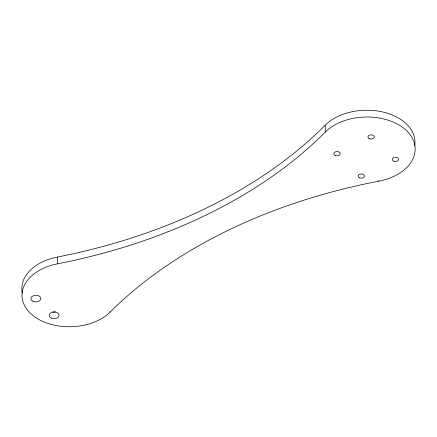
<?xml version="1.0" encoding="UTF-8"?>
<svg xmlns="http://www.w3.org/2000/svg" width="437" height="437" viewBox="0 0 437 437"><rect width="100%" height="100%" fill="white"/><g stroke="black" fill="none" stroke-linecap="round" stroke-linejoin="round"><path stroke-width="0.66" d="M378.753 180.754L378.764 181.18A472.752 315.104 -1.4 0 0 110.037 312.155A48.185 32.114 -1.4 0 1 30.978 313.848A48.185 32.114 -1.4 0 1 57.509 263.828L57.34 257.054A472.752 315.104 -1.4 0 0 325.172 125.25A49.091 32.72 -1.4 0 1 382.714 111.981A49.091 32.72 -1.4 0 1 414.708 145.789M325.172 125.25L325.341 132.023A472.752 315.104 -1.4 0 1 57.509 263.828M110.026 311.734L110.037 312.155M325.341 132.023A49.091 32.72 -1.4 0 1 406.017 130.171A49.091 32.72 -1.4 0 1 378.764 181.18M22.309 292.97A48.185 32.114 -1.4 0 1 57.34 257.054M55.461 311.772A4.998 3.332 -1.4 0 1 52.669 311.86M359.711 177.903A3.185 2.119 -1.4 0 0 364.545 176.073A3.185 2.119 -1.4 0 0 359.831 174.226A3.185 2.119 -1.4 0 0 359.711 177.903M393.813 161.198A3.185 2.119 -1.4 0 0 398.648 159.368A3.185 2.119 -1.4 0 0 393.939 157.522A3.185 2.119 -1.4 0 0 393.813 161.198M369.456 138.791A3.185 2.119 -1.4 0 0 374.291 136.961A3.185 2.119 -1.4 0 0 369.582 135.115A3.185 2.119 -1.4 0 0 369.456 138.791M335.354 155.496A3.185 2.119 -1.4 0 0 340.188 153.666A3.185 2.119 -1.4 0 0 335.479 151.819A3.185 2.119 -1.4 0 0 335.354 155.496M33.021 301.393A4.998 3.332 -1.4 0 0 40.827 298.782A4.998 3.332 -1.4 0 0 33.671 295.625A4.998 3.332 -1.4 0 0 33.021 301.393M51.276 318.185A4.998 3.332 -1.4 0 0 59.082 315.58A4.998 3.332 -1.4 0 0 51.927 312.422A4.998 3.332 -1.4 0 0 51.276 318.185"/></g></svg>
